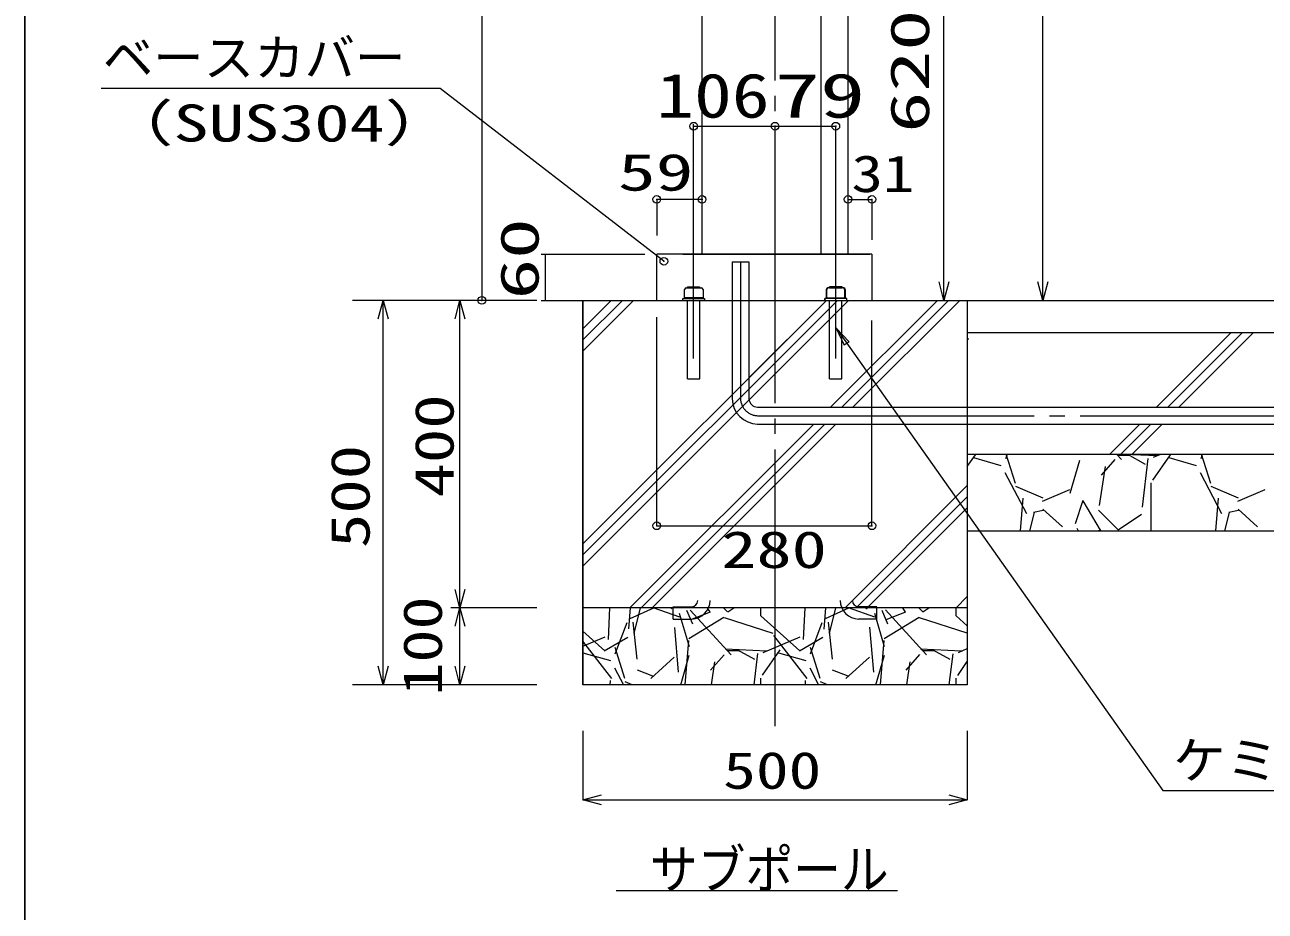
# Model space of a CAD drawing. Units: millimetres, scale not verified. Extents: x -4014 to 4014, y -2814 to 2814.
# Drawn here: x -4014 to -2400, y 65 to 1218 of the extents above; entities that cross this region are included whole.
import ezdxf
from ezdxf.enums import TextEntityAlignment as Align

# ---------------------------------------------------------------- set-up
doc = ezdxf.new("R2010")
doc.units = ezdxf.units.MM
doc.header["$LTSCALE"] = 20
doc.header["$PDMODE"] = 32
doc.header["$PDSIZE"] = 10
doc.linetypes.add('LONG_CHAIN', pattern=[21, 18, -1, 1, -1])
for name, color, linetype, lineweight in [('0-0_LAYER262', 7, 'Continuous', 9), ('0-4_LAYER257', 7, 'Continuous', 9), ('0-7_LAYER267', 7, 'Continuous', 9), ('0-8_LAYER268', 7, 'Continuous', 9), ('0-9_LAYER260', 7, 'Continuous', 9), ('0-A_LAYER269', 7, 'Continuous', 9), ('0-B__8-6_-1', 7, 'Continuous', 9), ('0-C_LAYER271', 7, 'Continuous', 9)]:
    doc.layers.add(name, color=color, linetype=linetype, lineweight=lineweight)
doc.styles.add('ＭＳ ゴシック', font='')
doc.styles.get('ＭＳ ゴシック').set_extended_font_data('MS Gothic')

msp = doc.modelspace()

# ---------------------------------------------------------------- linework, layer by layer
at = {"layer": '0-0_LAYER262'}
for p, q in [((-4013.64, 2814.16), (-4013.64, -2768.31)), ((-4013.64, -2768.31), (-4013.64, 2814.16))]:
    msp.add_line(p, q, dxfattribs=at)
at = {"layer": '0-4_LAYER257'}
for p, q in [((-2689.16, 859.26), (-2689.16, 1709.21)), ((-3093.5, 909.28), (-3093.5, 731.25)), ((-3093.5, 909.28), (-3071.49, 909.28)), ((-3071.49, 909.28), (-3071.49, 731.25)), ((-3155.15, 862.38), (-3155.15, 873.36)), ((-3153.16, 875.37), (-3133.17, 875.37)), ((-2970.16, 862.38), (-2970.16, 873.36)), ((-2948.17, 875.37), (-2968.84, 875.37)), ((-2966.66, 875.46), (-2966.66, 877.05)), ((-2966.36, 877.05), (-2966.36, 875.46)), ((-2950.65, 877.05), (-2950.65, 875.46)), ((-2946.85, 862.38), (-2946.85, 873.36)), ((-2946.17, 873.36), (-2946.17, 862.38)), ((-2817.77, 859.26), (-2824.19, 883.23)), ((-2811.34, 883.23), (-2817.77, 859.26)), ((-2689.16, 859.26), (-2695.59, 883.23)), ((-2682.73, 883.23), (-2689.16, 859.26)), ((-3553.92, 835.25), (-3547.48, 859.26)), ((-3547.48, 859.26), (-3541.04, 835.25)), ((-3347.49, 859.26), (-3547.48, 859.26)), ((-3547.48, 359.26), (-3547.48, 859.26)), ((-3453.93, 835.25), (-3447.49, 859.26)), ((-3447.49, 859.26), (-3441.05, 835.25)), ((-3447.49, 359.26), (-3447.49, 859.26)), ((-3287.5, 859.26), (-3287.5, 359.26)), ((-3287.5, 822.34), (-3250.59, 859.26)), ((-3287.5, 807.85), (-3236.09, 859.26)), ((-3287.5, 793.32), (-3221.58, 859.26)), ((-3267.5, 859.26), (-287.55, 859.26)), ((-3151.5, 757.05), (-3151.5, 859.26)), ((-3135.5, 757.05), (-3135.5, 859.71)), ((-3071.49, 758.55), (-2970.77, 859.26)), ((-2972.7, 859.26), (-2972.7, 861.84)), ((-2972.57, 861.84), (-2972.57, 859.26)), ((-2966.51, 757.05), (-2966.51, 859.26)), ((-2965.33, 720.24), (-2826.32, 859.26)), ((-2950.81, 720.24), (-2811.81, 859.26)), ((-2950.5, 757.05), (-2950.5, 859.71)), ((-2944.44, 861.84), (-2944.44, 859.26)), ((-2936.33, 720.24), (-2797.33, 859.26)), ((-2787.5, 859.26), (-2787.5, 359.26)), ((-2957.94, 822.95), (-2941.14, 805.35)), ((-2787.5, 817.28), (-787.53, 817.28)), ((-2541.06, 720.24), (-2444.09, 817.28)), ((-2526.57, 720.24), (-2429.57, 817.28)), ((-2512.07, 720.24), (-2415.07, 817.28)), ((-2941.14, 805.35), (-2947.76, 800.85)), ((-3151.5, 757.05), (-3135.5, 757.05)), ((-2966.51, 757.05), (-2950.5, 757.05)), ((-3060.5, 720.24), (-567.9, 720.24)), ((-3226.33, 459.27), (-2987.31, 698.27)), ((-3211.81, 459.27), (-2972.83, 698.27)), ((-3197.32, 459.27), (-2958.33, 698.27)), ((-3060.5, 698.27), (-567.29, 698.27)), ((-2602.08, 659.27), (-2563.06, 698.27)), ((-2587.56, 659.27), (-2548.57, 698.27)), ((-2573.07, 659.27), (-2534.08, 698.27)), ((-2787.5, 659.27), (-787.53, 659.27)), ((-2787.5, 643.18), (-2776.95, 658.43)), ((-2779.28, 654.7), (-2743.72, 644.53)), ((-2737.35, 653.56), (-2735.22, 659.27)), ((-2724.81, 621.1), (-2736.73, 659.27)), ((-2653.76, 608.38), (-2641.07, 651.55)), ((-2595.52, 652.33), (-2613.3, 632.02)), ((-2593.24, 659.27), (-2586.74, 652.12)), ((-2576.02, 657.26), (-2591.26, 657.26)), ((-2583.12, 659.27), (-2540.9, 657.26)), ((-2555.69, 645.88), (-2578.56, 658.58)), ((-2559.61, 590.01), (-2551.99, 653.53)), ((-2545.84, 625.42), (-2522.97, 658.43)), ((-2544.99, 655.3), (-2535.6, 659.27)), ((-2525.27, 654.7), (-2489.71, 644.53)), ((-2483.35, 653.59), (-2481.22, 659.27)), ((-2470.8, 621.07), (-2482.74, 659.27)), ((-2738.42, 635.32), (-2710.48, 582)), ((-2608.13, 643.06), (-2615.76, 592.29)), ((-2484.46, 635.41), (-2456.52, 582.06)), ((-2688.77, 601.83), (-2724.33, 617.08)), ((-2689.55, 597.99), (-2653.99, 613.24)), ((-2548.07, 559.25), (-2548.07, 621.7)), ((-2434.76, 601.8), (-2470.31, 617.05)), ((-2435.54, 597.99), (-2399.97, 613.24)), ((-2715.06, 601.8), (-2718.48, 559.25)), ((-2637, 598.8), (-2647.16, 568.35)), ((-2613.98, 560.37), (-2636.83, 598.47)), ((-2461.08, 601.71), (-2464.47, 559.25)), ((-2700.61, 583.2), (-2706.59, 559.25)), ((-2688.64, 585.96), (-2701.34, 583.44)), ((-2689.17, 587.46), (-2663.77, 564.6)), ((-2616.63, 586.14), (-2591.24, 560.7)), ((-2591.11, 560.79), (-2560.62, 581.1)), ((-2446.62, 583.2), (-2452.61, 559.25)), ((-2434.64, 585.96), (-2447.35, 583.44)), ((-2435.16, 587.43), (-2409.76, 564.6)), ((-2787.5, 559.25), (-787.53, 559.25)), ((-2644.77, 563.1), (-2643.11, 559.25)), ((-2617.71, 559.25), (-2613.47, 560.94)), ((-3441.05, 483.25), (-3447.49, 459.27)), ((-2802.06, 459.27), (-2787.5, 473.83)), ((-3447.49, 459.27), (-3441.05, 435.27)), ((-3347.49, 459.27), (-3447.49, 459.27)), ((-2787.5, 459.27), (-3287.5, 459.27)), ((-3254.31, 418.23), (-3252.35, 459.27)), ((-3225.97, 445.2), (-3195.46, 459.27)), ((-3161.63, 446.97), (-3196.07, 459.27)), ((-3147.89, 456.36), (-3094.54, 397.97)), ((-3000.33, 418.26), (-2998.36, 459.27)), ((-2971.98, 445.17), (-2941.47, 459.27)), ((-2907.64, 446.94), (-2942.07, 459.27)), ((-2893.95, 456.45), (-2840.61, 398.03)), ((-3245.36, 399.5), (-3230.12, 440.16)), ((-3148.96, 408.59), (-3161.66, 451.77)), ((-2991.36, 399.53), (-2976.12, 440.16)), ((-2894.96, 408.56), (-2907.64, 451.74)), ((-3287.5, 409.49), (-3258.74, 421.62)), ((-3052.98, 401.3), (-3004.71, 421.62)), ((-3232.83, 367.18), (-3245.51, 407.81)), ((-3102.17, 405.77), (-3048.83, 403.22)), ((-3063.78, 391.94), (-3086.65, 404.6)), ((-3053.81, 371.45), (-3030.94, 404.45)), ((-2978.82, 367.15), (-2991.52, 407.78)), ((-2848.19, 405.77), (-2794.85, 403.22)), ((-2809.76, 391.88), (-2832.61, 404.6)), ((-2798.95, 401.33), (-2787.5, 406.13)), ((-3287.5, 400.8), (-3251.7, 390.56)), ((-3160.32, 359.26), (-3149.09, 397.52)), ((-3103.54, 398.3), (-3121.34, 377.99)), ((-3116.13, 389.15), (-3120.62, 359.26)), ((-3084.02, 403.22), (-3099.26, 403.22)), ((-3064.81, 359.26), (-3059.96, 399.65)), ((-3033.25, 400.73), (-2997.7, 390.56)), ((-2906.34, 359.26), (-2895.07, 397.55)), ((-2849.53, 398.33), (-2867.32, 378.02)), ((-2862.15, 389.12), (-2866.61, 359.26)), ((-2830.02, 403.22), (-2845.27, 403.22)), ((-2810.81, 359.26), (-2805.98, 399.59)), ((-2799.82, 371.39), (-2787.5, 389.21)), ((-3547.48, 359.26), (-3553.92, 383.24)), ((-3541.04, 383.24), (-3547.48, 359.26)), ((-3447.49, 359.26), (-3453.93, 383.24)), ((-3441.05, 383.24), (-3447.49, 359.26)), ((-3246.31, 381.17), (-3234.84, 359.26)), ((-2992.35, 381.23), (-2980.85, 359.26)), ((-3347.49, 359.26), (-3547.48, 359.26)), ((-2787.5, 359.26), (-3287.5, 359.26)), ((-3223.4, 359.26), (-3232.35, 363.1)), ((-3056.09, 359.26), (-3056.09, 367.66)), ((-2969.42, 359.26), (-2978.35, 363.1)), ((-2802.09, 359.26), (-2802.09, 367.66)), ((-3244.26, 91.63), (-2878.35, 91.63))]:
    msp.add_line(p, q, dxfattribs=at)
at = {"layer": '0-4_LAYER257', "linetype": 'LONG_CHAIN'}
for p, q in [((-3082.5, 909.28), (-3082.5, 731.25)), ((-3060.5, 709.23), (-566.06, 709.23))]:
    msp.add_line(p, q, dxfattribs=at)
at = {"layer": '0-4_LAYER257'}
for points in [[(-2817.77, 859.26), (-2817.77, 1479.24), (-2811.34, 1455.24)], [(-3131.17, 873.36), (-3131.17, 862.38), (-3155.15, 862.38)], [(-2970.84, 873.36), (-2970.84, 862.38), (-2946.17, 862.38)], [(-2966.66, 875.46), (-2950.35, 875.46), (-2950.35, 877.05), (-2966.66, 877.05)], [(-3157.7, 859.26), (-3157.7, 861.84), (-3129.43, 861.84), (-3129.43, 859.26)], [(-2944.31, 859.26), (-2944.31, 861.84), (-2972.7, 861.84)], [(-3453.93, 435.27), (-3447.49, 459.27), (-3453.93, 483.25)]]:
    msp.add_lwpolyline(points, dxfattribs=at)
msp.add_lwpolyline([(-3135.65, 875.46), (-3151.66, 875.46), (-3151.66, 877.05), (-3135.65, 877.05)], close=True, dxfattribs=at)
for centre, radius, start, end in [((-3153.07, 873.28), 2.08, 92.35634, 177.93973), ((-3133.25, 873.28), 2.08, 1.90678, 87.79711), ((-2968.76, 873.28), 2.08, 92.20289, 178.09322), ((-2968.07, 873.28), 2.08, 92.35634, 177.93973), ((-2948.93, 873.28), 2.08, 2.06027, 87.64366), ((-2948.25, 873.28), 2.08, 1.90678, 87.79711), ((-3059.24, 732.52), 34.28, 182.10965, 267.89038), ((-3060.05, 731.68), 11.45, 182.09949, 267.73907)]:
    msp.add_arc(centre, radius, start, end, dxfattribs=at)
at = {"layer": '0-4_LAYER257', "linetype": 'LONG_CHAIN'}
msp.add_arc((-3059.63, 732.1), 22.89, 182.10472, 267.81459, dxfattribs=at)
at = {"layer": '0-7_LAYER267'}
for p, q in [((-3341.71, 919.26), (-3206.83, 919.26)), ((-3336.71, 919.26), (-3336.71, 859.26)), ((-3157.72, 919.26), (-2914.34, 919.26)), ((-3341.71, 859.26), (-2748.48, 859.26))]:
    msp.add_line(p, q, dxfattribs=at)
at = {"layer": '0-8_LAYER268'}
msp.add_line((-2957.94, 822.95), (-2947.76, 800.85), dxfattribs=at)
at = {"layer": '0-9_LAYER260', "linetype": 'LONG_CHAIN'}
msp.add_line((-3037.5, 305.43), (-3037.5, 2248.25), dxfattribs=at)
at = {"layer": '0-9_LAYER260'}
for p, q in [((-3132.5, 919.26), (-3132.5, 2224.26)), ((-2977.5, 919.26), (-2977.5, 2226.21)), ((-2942.5, 919.26), (-2942.5, 2224.26)), ((-3473.11, 1134.82), (-3914.5, 1134.82)), ((-3182.2, 910.18), (-3473.11, 1134.82)), ((-3191.5, 990.56), (-3191.5, 943.52)), ((-3191.5, 859.26), (-3191.5, 919.26)), ((-2911.5, 919.26), (-3191.5, 919.26)), ((-2911.5, 919.26), (-2911.5, 859.26)), ((-2911.54, 885.78), (-2911.54, 873.78)), ((-3347.51, 859.26), (-3587.5, 859.26)), ((-3287.49, 859.26), (-2787.5, 859.26)), ((-3287.49, 359.26), (-3287.49, 859.26)), ((-3287.49, 542.55), (-2970.77, 859.26)), ((-3287.49, 528.05), (-2956.27, 859.26)), ((-3287.49, 513.54), (-2941.79, 859.26)), ((-3191.5, 565.95), (-3191.5, 837.37)), ((-2911.5, 565.95), (-2911.5, 832.99)), ((-2957.94, 822.95), (-2533.1, 221.7)), ((-2787.5, 809.26), (-2785.55, 809.26)), ((-2946.52, 459.27), (-2787.51, 618.28)), ((-2932.01, 459.27), (-2787.51, 603.79)), ((-2917.51, 459.27), (-2787.51, 589.29)), ((-3347.51, 459.27), (-3459.52, 459.27)), ((-2787.51, 459.27), (-3287.49, 459.27)), ((-3225.94, 459.27), (-3228.13, 431.71)), ((-3212.9, 459.27), (-3221.29, 425.65)), ((-3173.35, 459.27), (-3171.86, 457.97)), ((-3169.98, 444.58), (-3169.98, 460.55)), ((-3169.98, 460.55), (-3145.97, 460.55)), ((-3152.69, 456.17), (-3145.06, 438.41)), ((-3146.92, 444.03), (-3121.51, 454.16)), ((-3121.97, 453.6), (-3125.36, 459.27)), ((-3104.54, 459.27), (-3099.25, 453.97)), ((-3099.1, 454.06), (-3091.27, 459.27)), ((-3056.08, 448.91), (-3056.08, 459.27)), ((-2971.95, 459.27), (-2974.14, 431.63)), ((-2958.91, 459.27), (-2967.32, 425.65)), ((-2904.99, 460.55), (-2929, 460.55)), ((-2919.36, 459.27), (-2917.87, 457.97)), ((-2904.99, 444.58), (-2904.99, 460.55)), ((-2898.7, 456.21), (-2891.09, 438.43)), ((-2892.93, 444.03), (-2867.54, 454.16)), ((-2867.98, 453.62), (-2871.39, 459.27)), ((-2850.55, 459.27), (-2845.23, 453.97)), ((-2845.11, 454.06), (-2837.27, 459.27)), ((-2802.11, 448.91), (-2802.11, 459.27)), ((-3222.53, 440.62), (-3217.47, 392.36)), ((-3169.98, 444.58), (-3145.97, 444.58)), ((-3104.04, 446.8), (-3149.78, 418.87)), ((-3039.89, 425.73), (-3103.4, 446.06)), ((-3005.13, 403.16), (-3055.93, 448.87)), ((-2968.54, 440.52), (-2963.46, 392.26)), ((-2904.99, 444.58), (-2929, 444.58)), ((-2850.07, 446.8), (-2895.79, 418.87)), ((-2787.51, 426.25), (-2849.41, 446.06)), ((-2787.51, 435.88), (-2801.94, 448.87)), ((-3259.13, 403.16), (-3287.49, 428.67)), ((-3229.29, 420.77), (-3259.79, 403.01)), ((-3168.53, 433.78), (-3163.44, 375.35)), ((-2995.93, 367.37), (-3039.13, 423.27)), ((-2975.32, 420.81), (-3005.78, 403.01)), ((-2914.54, 433.94), (-2909.47, 375.51)), ((-3249.91, 367.37), (-3287.49, 416)), ((-3149.96, 416.7), (-3154.74, 359.26)), ((-2895.97, 416.72), (-2900.75, 359.26)), ((-3168.8, 395.14), (-3199.29, 367.2)), ((-2914.79, 395.18), (-2945.28, 367.22)), ((-3196.4, 370.39), (-3216.7, 378.02)), ((-2942.41, 370.39), (-2962.73, 378.02)), ((-3347.51, 359.26), (-3587.5, 359.26)), ((-3252.03, 359.26), (-3251.77, 364.83)), ((-2998.04, 359.26), (-2997.77, 364.87)), ((-3287.49, 299.29), (-3287.49, 209.56)), ((-2787.51, 299.29), (-2787.51, 209.56)), ((-3287.49, 209.56), (-3263.49, 215.99)), ((-2811.51, 215.99), (-2787.51, 209.56)), ((-2533.1, 221.7), (-1336.67, 221.7)), ((-3287.49, 209.56), (-2787.51, 209.56)), ((-3263.49, 203.13), (-3287.49, 209.56)), ((-2787.51, 209.56), (-2811.51, 203.13))]:
    msp.add_line(p, q, dxfattribs=at)
for points in [[(-2942.5, 990.56), (-2911.5, 990.56), (-2911.5, 937.83)], [(-2787.51, 859.26), (-2787.51, 359.26), (-3287.49, 359.26)]]:
    msp.add_lwpolyline(points, dxfattribs=at)
for centre, radius, start, end in [((-3146.29, 468.86), 8.3, 272.11923, 358.02883), ((-3146.9, 469.48), 24.93, 272.11191, 357.91278), ((-2928.07, 469.49), 24.94, 182.10973, 267.8903), ((-2928.68, 468.88), 8.32, 182.11015, 267.88988)]:
    msp.add_arc(centre, radius, start, end, dxfattribs=at)
for p in [(-3191.5, 990.56), (-3132.5, 990.56), (-2942.5, 990.56), (-2911.5, 990.56), (-3182.2, 910.18), (-3419.03, 859.26), (-3191.5, 565.95), (-2911.5, 565.95)]:
    msp.add_point(p, dxfattribs=at)
at = {"layer": '0-A_LAYER269'}
for p, q in [((-3419.03, 2229.26), (-3419.03, 859.26)), ((-3132.5, 990.56), (-3191.5, 990.56))]:
    msp.add_line(p, q, dxfattribs=at)
at = {"layer": '0-B__8-6_-1'}
msp.add_line((-3191.5, 565.95), (-2911.5, 565.95), dxfattribs=at)
at = {"layer": '0-C_LAYER271', "linetype": 'LONG_CHAIN'}
for p, q in [((-3143.5, 783.58), (-3143.5, 1088.41)), ((-2958.5, 783.58), (-2958.5, 1085.89))]:
    msp.add_line(p, q, dxfattribs=at)
at = {"layer": '0-C_LAYER271'}
for p, q in [((-3143.5, 1085.89), (-2958.5, 1085.89)), ((-2957.94, 822.95), (-2941.14, 805.35)), ((-2941.14, 805.35), (-2947.76, 800.85))]:
    msp.add_line(p, q, dxfattribs=at)
for p in [(-3143.5, 1085.89), (-3037.5, 1085.89), (-2958.5, 1085.89)]:
    msp.add_point(p, dxfattribs=at)

# ---------------------------------------------------------------- texts
at = {"layer": '0-4_LAYER257', "style": 'ＭＳ ゴシック'}
for s, width, p in [('620', 1.55, (-2821.92, 1077.38)), ('400', 1.3, (-3440.56, 602.77)), ('500', 1.3, (-3549.86, 537.01)), ('100', 1.25, (-3455.78, 345.01))]:
    msp.add_text(s, height=50.61, rotation=90, dxfattribs=dict(at, width=width)).set_placement(p, align=Align.BOTTOM_LEFT)
at = {"layer": '0-4_LAYER257', "style": 'ＭＳ ゴシック', "width": 0.9}
msp.add_text('サブポール', height=50.61, dxfattribs=at).set_placement((-3200.39, 78.61), align=Align.BOTTOM_LEFT)
at = {"layer": '0-7_LAYER267', "style": 'ＭＳ ゴシック', "width": 1.55}
msp.add_text('60', height=50, rotation=90, dxfattribs=at).set_placement((-3330.11, 860.55), align=Align.BOTTOM_LEFT)
at = {"layer": '0-9_LAYER260', "style": 'ＭＳ ゴシック'}
msp.add_text('ベースカバー', height=48.11, dxfattribs=at).set_placement((-3912.15, 1136.46), align=Align.BOTTOM_LEFT)
for s, height, width, p in [('（SUS304）', 48.11, 1.4, (-3912.15, 1051.48)), ('59', 48.09, 1.5, (-3241.85, 987.59)), ('31', 48.09, 1.25, (-2938.08, 985.71)), ('280', 48.09, 1.4, (-3107.56, 496.63)), ('ケミカルアンカーボルト 4-M16-120Ｌ', 48.09, 1.05, (-2519.78, 222.43)), ('500', 48.09, 1.3, (-3104.96, 209.43))]:
    msp.add_text(s, height=height, dxfattribs=dict(at, width=width)).set_placement(p, align=Align.BOTTOM_LEFT)
at = {"layer": '0-C_LAYER271', "style": 'ＭＳ ゴシック'}
for s, width, p in [('106', 1.25, (-3191.97, 1079.64)), ('79', 1.5, (-3038.06, 1079.64))]:
    msp.add_text(s, height=57.73, dxfattribs=dict(at, width=width)).set_placement(p, align=Align.BOTTOM_LEFT)

doc.saveas('drawing.dxf')
